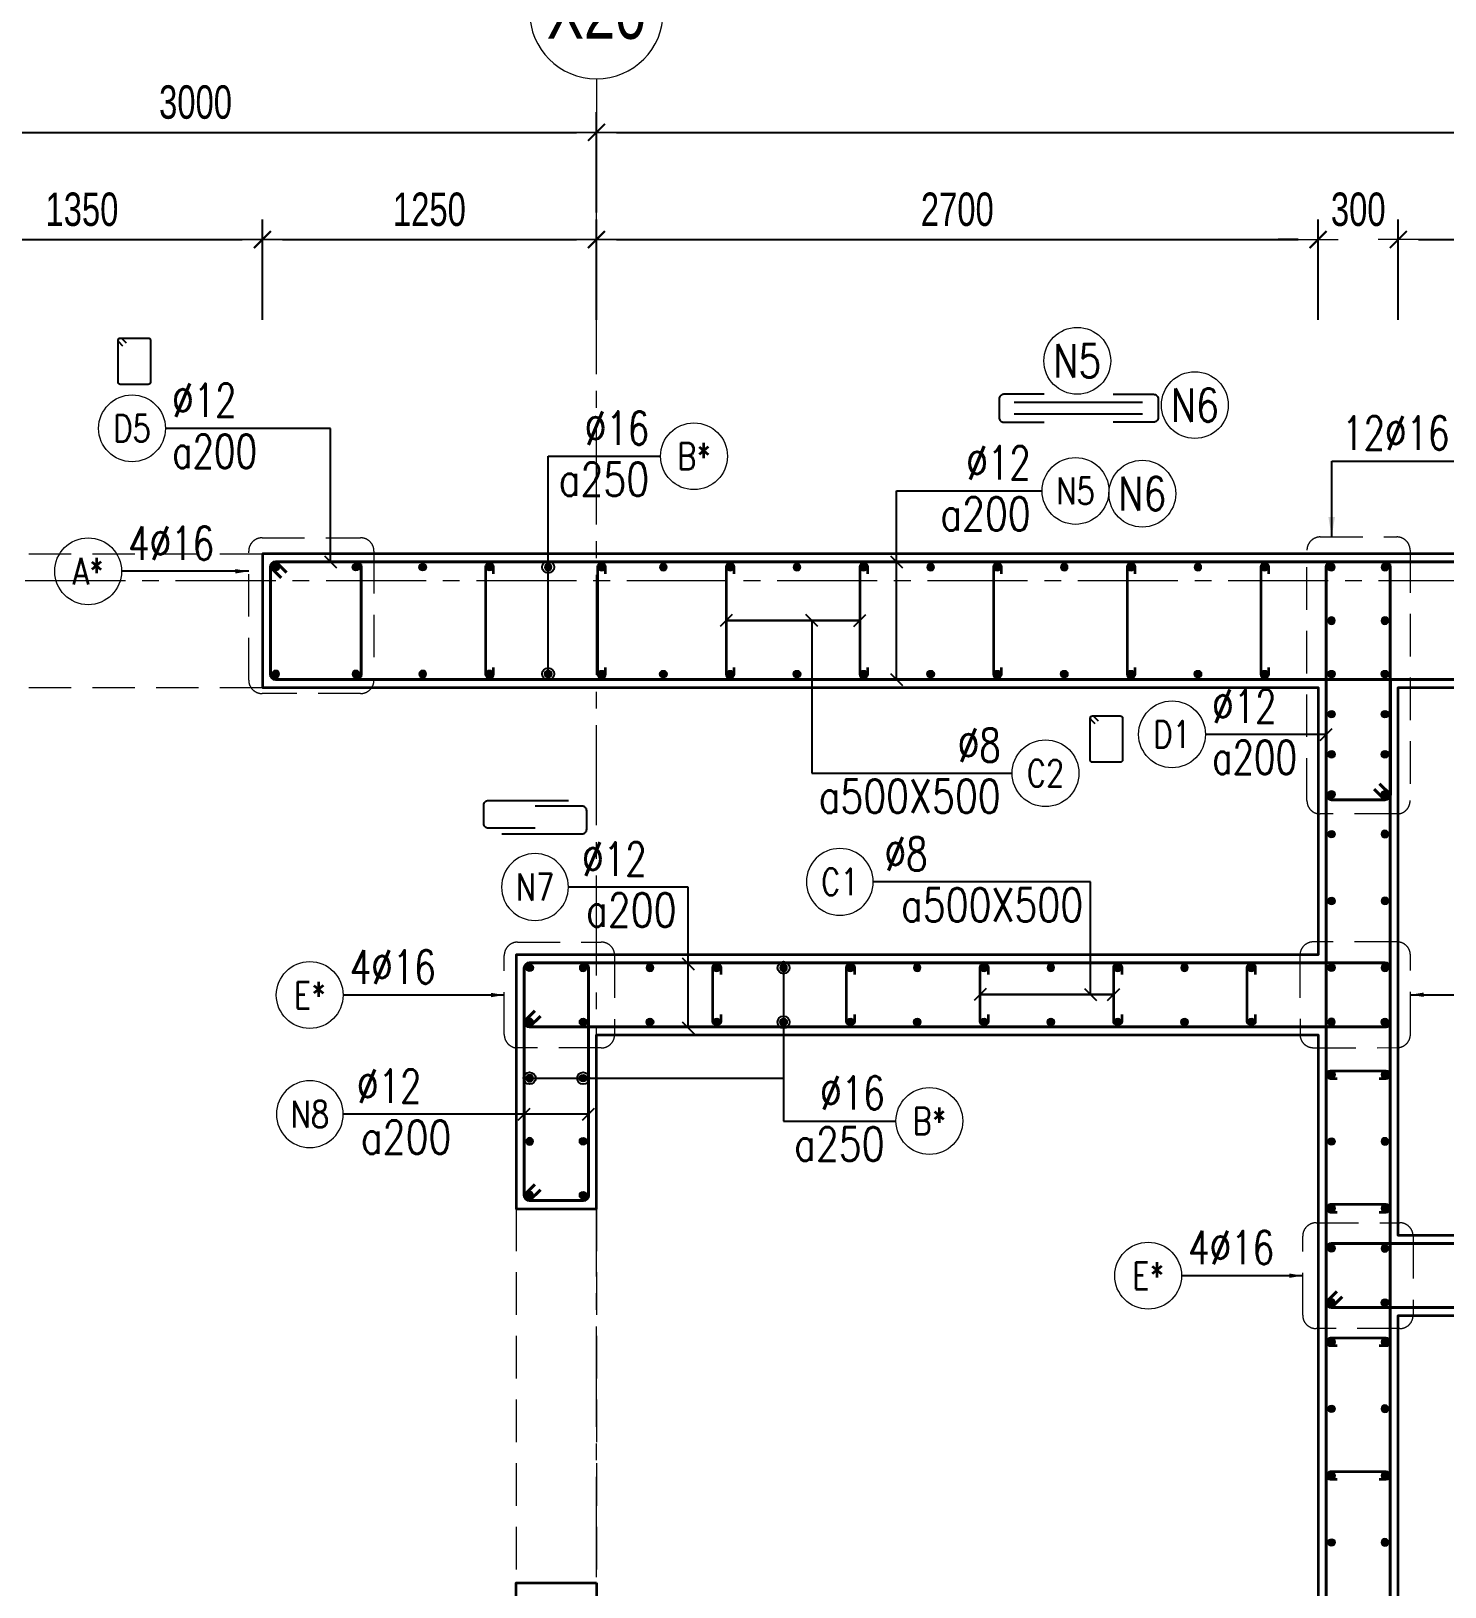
# Model space of a CAD drawing. Header units: millimetres. Extents: x 931337 to 1117500, y 19732 to 157199.
# Drawn here: x 948843 to 954132, y 132078 to 137898 of the extents above; entities that cross this region are included whole.
import ezdxf
from ezdxf.enums import TextEntityAlignment as Align

# ---------------------------------------------------------------- set-up
doc = ezdxf.new("R2010")
doc.units = ezdxf.units.MM
doc.header["$MEASUREMENT"] = 0
for name, pattern in [('HIDDEN', [9.525, 6.35, -3.175]), ('HIDDEN2', [4.7625, 3.175, -1.5875]), ('HT_Dim Grid$0$CENTER2', [1.125, 0.75, -0.125, 0.125, -0.125]), ('HT_Grid$0$CENTER2', [1.125, 0.75, -0.125, 0.125, -0.125])]:
    doc.linetypes.add(name, pattern=pattern)
doc.layers.get('0').update_dxf_attribs({"lineweight": 20})
doc.layers.get('Defpoints').update_dxf_attribs({"color": 151, "lineweight": 9})
for name, color, linetype in [('Hidden', 9, 'HIDDEN'), ('Leader', 6, 'Continuous'), ('Ligature', 1, 'Continuous')]:
    doc.layers.add(name, color=color, linetype=linetype)
for name, color, linetype, lineweight in [('HT_Dim Grid$0$NDC_S_AXIS', 5, 'HT_Dim Grid$0$CENTER2', 13), ('HT_Dim Grid$0$NDC_S_SYMBOL', 1, 'Continuous', 15), ('HT_Dim Grid$0$NDC_S_TEXT SYMBOL', 7, 'Continuous', 20), ('HT_Grid$0$NDC_S_AXIS', 5, 'HT_Grid$0$CENTER2', 13), ('KC-LEADER', 153, 'Continuous', 18), ('KC-THEP', 6, 'Continuous', 40), ('NDC_S_BEAM', 3, 'HIDDEN2', 20), ('NDC_S_DIM', 1, 'Continuous', 15), ('NDC_S_HIDDEN', 8, 'HIDDEN2', 13), ('NDC_S_LEADER', 1, 'Continuous', 15), ('NDC_S_REBAR', 4, 'Continuous', 35), ('NDC_S_STIRRUP', 4, 'Continuous', 40), ('NDC_S_VN TEXT', 7, 'Continuous', 20), ('NDC_S_WALL', 6, 'Continuous', 35)]:
    doc.layers.add(name, color=color, linetype=linetype, lineweight=lineweight)
doc.styles.add('HT_Dim Grid$0$NDC_ANNO', font='', dxfattribs={"width": 0.8})
doc.styles.add('NDC_ARIAL', font='arial.ttf', dxfattribs={"width": 0.85})
doc.styles.add('NDC_DIM', font='', dxfattribs={"width": 0.75})
doc.styles.add('NDC_EN TXT', font='romans.shx', dxfattribs={"width": 0.8})
doc.styles.get('HT_Dim Grid$0$NDC_ANNO').set_extended_font_data('Dotum')
doc.styles.get('NDC_DIM').set_extended_font_data('Dotum')
doc.dimstyles.new('NDC_1-50', dxfattribs={"dimscale": 50, "dimtxt": 2.5, "dimasz": 1, "dimexe": 1.5, "dimexo": 0, "dimgap": 0.8, "dimtad": 1, "dimdec": 0, "dimdsep": 46, "dimtxsty": 'NDC_ARIAL', "dimblk": 'DIMMARK', "dimcen": 49999.938995, "dimdle": 1.5, "dimclrd": 1, "dimclre": 1, "dimclrt": 3, "dimadec": 0, "dimazin": 0, "dimtfac": 1, "dimtdec": 0, "dimtix": 1, "dimtmove": 2, "dimatfit": 3, "dimfxl": 1, "dimarcsym": 0})
doc.dimstyles.new('NDC_dim_30', dxfattribs={"dimscale": 30, "dimtxt": 2.5, "dimasz": 1.5, "dimexe": 1.5, "dimexo": 2.5, "dimgap": 1, "dimtad": 1, "dimdec": 0, "dimzin": 0, "dimdsep": 46, "dimtxsty": 'NDC_DIM', "dimblk": 'DIMMARK', "dimcen": 0.09, "dimdle": 1.2, "dimclrd": 1, "dimclre": 1, "dimclrt": 3, "dimadec": 0, "dimazin": 0, "dimtfac": 1, "dimtdec": 0, "dimtix": 1, "dimtofl": 0, "dimtmove": 0, "dimatfit": 3, "dimfxl": 6, "dimfxlon": 1, "dimtolj": 1, "dimtzin": 0, "dimarcsym": 0})
doc.dimstyles.new('NDC_dim_50', dxfattribs={"dimscale": 50, "dimtxt": 2.5, "dimasz": 1.5, "dimexe": 1.5, "dimexo": 2.5, "dimgap": 1, "dimtad": 1, "dimdec": 0, "dimzin": 0, "dimdsep": 46, "dimtxsty": 'NDC_DIM', "dimblk": 'DIMMARK', "dimcen": 0.09, "dimdle": 1.2, "dimclrd": 1, "dimclre": 1, "dimclrt": 3, "dimadec": 0, "dimazin": 0, "dimtfac": 1, "dimtdec": 0, "dimtix": 1, "dimtofl": 0, "dimtmove": 0, "dimatfit": 3, "dimfxl": 6, "dimfxlon": 1, "dimtolj": 1, "dimtzin": 0, "dimarcsym": 0})

# ---------------------------------------------------------------- blocks, each defined once
blk = doc.blocks.new('THEP')
at = {"layer": 'KC-LEADER', "color": 6}
blk.add_circle((0, 0), 14, dxfattribs=at)
at = {"layer": 'KC-THEP'}
for p, q in [((-14, 0), (14, 0)), ((9.9, 9.9), (-9.9, -9.9)), ((-9.9, 9.9), (9.9, -9.9)), ((0, 14), (0, -14))]:
    blk.add_line(p, q, dxfattribs=at)
blk = doc.blocks.new('DIMMARK')
at = {"layer": 'NDC_S_DIM', "color": 1}
blk.add_line((-1.5, 0), (1, 0), dxfattribs=at)
at = {"layer": 'NDC_S_DIM', "color": 2, "const_width": 0.1}
blk.add_lwpolyline([(-0.424, -0.424), (0.424, 0.424)], dxfattribs=at)
blk = doc.blocks.new('*U11')
blk.add_circle((-2.5, 0), 2.5)
at = {"layer": 'NDC_S_VN TEXT', "color": 3, "style": 'NDC_EN TXT', "width": 0.75}
for tag, p in [('DK1', (0.5, 0.85)), ('KC1', (0.5, -2.97))]:
    blk.add_attdef(tag, p, '', height=2.5, dxfattribs=at)
at = {"layer": 'NDC_S_VN TEXT', "color": 7, "style": 'NDC_EN TXT', "width": 0.8}
blk.add_attdef('SH2', text='', height=2, dxfattribs=at).set_placement((-2.5, 0), align=Align.MIDDLE)
blk = doc.blocks.new('*U13')
blk.add_circle((-2.5, 0), 2.5)
at = {"layer": 'NDC_S_VN TEXT', "color": 3, "style": 'NDC_EN TXT', "width": 0.75}
blk.add_attdef('DK1', (0.5, 0.85), '', height=2.5, dxfattribs=at)
at = {"layer": 'NDC_S_VN TEXT', "color": 7, "style": 'NDC_EN TXT', "width": 0.8}
blk.add_attdef('SH2', text='', height=2, dxfattribs=at).set_placement((-2.5, 0), align=Align.MIDDLE)
blk = doc.blocks.new('*U10')
blk.add_circle((2.5, 0), 2.5)
at = {"layer": 'NDC_S_VN TEXT', "color": 3, "style": 'NDC_EN TXT'}
for tag, width, p in [('DK2', 0.75, (-0.85, 0.85)), ('KC2', 0.8, (-0.85, -2.97))]:
    blk.add_attdef(tag, text='', height=2.5, dxfattribs=dict(at, width=width)).set_placement(p, align=Align.RIGHT)
at = {"layer": 'NDC_S_VN TEXT', "color": 7, "style": 'NDC_EN TXT', "width": 0.8}
blk.add_attdef('SH3', text='', height=2, dxfattribs=at).set_placement((2.5, 0), align=Align.MIDDLE)
blk = doc.blocks.new('A$C7BC65A55')
at = {"layer": 'Ligature'}
for p, q in [((-15.2, 372, 0), (-15.2, 38.5, 0)), ((15.2, 372, 0), (15.2, 38.5, 0))]:
    blk.add_line(p, q, dxfattribs=at)
for points in [[(-36.2, 296.5), (-36.2, 400.9, -0.414214), (-24, 413.1), (24, 413.1, -0.414214), (36.2, 400.9), (36.2, 296.5)], [(-36.2, 116.5), (-36.2, 12.2, 0.414214), (-24, 0), (24, 0, 0.414214), (36.2, 12.2), (36.2, 116.5)]]:
    blk.add_lwpolyline(points, format="xyb", dxfattribs=at)
blk = doc.blocks.new('*U9')
blk.add_circle((2.5, 0), 2.5)
at = {"layer": 'NDC_S_VN TEXT', "color": 3, "style": 'NDC_EN TXT', "width": 0.75}
blk.add_attdef('DK2', text='', height=2.5, dxfattribs=at).set_placement((-0.85, 0.85), align=Align.RIGHT)
at = {"layer": 'NDC_S_VN TEXT', "color": 7, "style": 'NDC_EN TXT', "width": 0.8}
blk.add_attdef('SH3', text='', height=2, dxfattribs=at).set_placement((2.5, 0), align=Align.MIDDLE)
blk = doc.blocks.new('A$C72321851')
at = {"layer": 'Ligature'}
for points in [[(-60.9, -129.3), (-60.9, 170.9, -0.414214), (-43.3, 188.5), (25.8, 188.5, -0.414214), (43.4, 170.9), (43.4, -4.3)], [(-39.7, -4.3), (-39.7, -179.5, 0.414214), (-22.1, -197.1), (47, -197.1, 0.414214), (64.6, -179.5), (64.6, 120.7)]]:
    blk.add_lwpolyline(points, format="xyb", dxfattribs=at)
blk = doc.blocks.new('*D956')
at = {"layer": 'Defpoints', "color": 0, "ltscale": 200, "transparency": 16777216}
for p in [(949708.3, 137118.3), (948358.3, 135942.6), (949708.3, 135942.6)]:
    blk.add_point(p, dxfattribs=at)
at = {"layer": 'NDC_S_DIM', "color": 1, "lineweight": -2, "ltscale": 200, "transparency": 16777216}
for p, q in [((948358.3, 136818.3), (948358.3, 137193.3)), ((949708.3, 136818.3), (949708.3, 137193.3)), ((948433.3, 137118.3), (949633.3, 137118.3))]:
    blk.add_line(p, q, dxfattribs=at)
at = {"layer": 'NDC_S_DIM', "color": 1, "lineweight": -2, "ltscale": 200, "transparency": 16777216, "xscale": 75, "yscale": 75, "zscale": 75, "rotation": 180}
blk.add_blockref('DIMMARK', (948358.3, 137118.3), dxfattribs=at)
at = {"layer": 'NDC_S_DIM', "color": 1, "lineweight": -2, "ltscale": 200, "transparency": 16777216, "xscale": 75, "yscale": 75, "zscale": 75}
blk.add_blockref('DIMMARK', (949708.3, 137118.3), dxfattribs=at)
at = {"layer": 'NDC_S_DIM', "color": 3, "ltscale": 200, "transparency": 16777216, "insert": (949033.3, 137230.9), "char_height": 125, "attachment_point": 5, "style": 'NDC_DIM'}
blk.add_mtext('\\A1;1350', dxfattribs=at)
blk = doc.blocks.new('*D966')
at = {"layer": 'Defpoints', "color": 0, "ltscale": 200, "transparency": 16777216}
for p in [(953958.3, 137118.3), (953658.3, 135442.6), (953958.3, 135442.6)]:
    blk.add_point(p, dxfattribs=at)
at = {"layer": 'NDC_S_DIM', "color": 1, "lineweight": -2, "ltscale": 200, "transparency": 16777216}
for p, q in [((953658.3, 136818.3), (953658.3, 137193.3)), ((953958.3, 136818.3), (953958.3, 137193.3)), ((953583.3, 137118.3), (953508.3, 137118.3)), ((954033.3, 137118.3), (954108.3, 137118.3))]:
    blk.add_line(p, q, dxfattribs=at)
at = {"layer": 'NDC_S_DIM', "color": 1, "lineweight": -2, "ltscale": 200, "transparency": 16777216, "xscale": 75, "yscale": 75, "zscale": 75}
blk.add_blockref('DIMMARK', (953658.3, 137118.3), dxfattribs=at)
at = {"layer": 'NDC_S_DIM', "color": 1, "lineweight": -2, "ltscale": 200, "transparency": 16777216, "xscale": 75, "yscale": 75, "zscale": 75, "rotation": 180}
blk.add_blockref('DIMMARK', (953958.3, 137118.3), dxfattribs=at)
at = {"layer": 'NDC_S_DIM', "color": 3, "ltscale": 200, "transparency": 16777216, "insert": (953808.3, 137230.9), "char_height": 125, "attachment_point": 5, "style": 'NDC_DIM'}
blk.add_mtext('\\A1;300', dxfattribs=at)
blk = doc.blocks.new('*D967')
at = {"layer": 'Defpoints', "color": 0, "ltscale": 200, "transparency": 16777216}
for p in [(954758.3, 137118.3), (954758.3, 135692.6), (953958.3, 135442.6)]:
    blk.add_point(p, dxfattribs=at)
at = {"layer": 'NDC_S_DIM', "color": 1, "lineweight": -2, "ltscale": 200, "transparency": 16777216}
for p, q in [((953958.3, 136818.3), (953958.3, 137193.3)), ((954758.3, 136818.3), (954758.3, 137193.3)), ((954033.3, 137118.3), (954683.3, 137118.3))]:
    blk.add_line(p, q, dxfattribs=at)
at = {"layer": 'NDC_S_DIM', "color": 1, "lineweight": -2, "ltscale": 200, "transparency": 16777216, "xscale": 75, "yscale": 75, "zscale": 75, "rotation": 180}
blk.add_blockref('DIMMARK', (953958.3, 137118.3), dxfattribs=at)
at = {"layer": 'NDC_S_DIM', "color": 1, "lineweight": -2, "ltscale": 200, "transparency": 16777216, "xscale": 75, "yscale": 75, "zscale": 75}
blk.add_blockref('DIMMARK', (954758.3, 137118.3), dxfattribs=at)
at = {"layer": 'NDC_S_DIM', "color": 3, "ltscale": 200, "transparency": 16777216, "insert": (954358.3, 137230.9), "char_height": 125, "attachment_point": 5, "style": 'NDC_DIM'}
blk.add_mtext('\\A1;800', dxfattribs=at)
blk = doc.blocks.new('*D957')
at = {"layer": 'Defpoints', "color": 0, "ltscale": 200, "transparency": 16777216}
for p in [(950958.3, 137519.5), (947958.3, 136818.3), (950958.3, 136818.3)]:
    blk.add_point(p, dxfattribs=at)
at = {"layer": 'NDC_S_DIM', "color": 1, "lineweight": -2, "ltscale": 200, "transparency": 16777216}
for p, q in [((947958.3, 137219.5), (947958.3, 137594.5)), ((950958.3, 137219.5), (950958.3, 137594.5)), ((948033.3, 137519.5), (950883.3, 137519.5))]:
    blk.add_line(p, q, dxfattribs=at)
at = {"layer": 'NDC_S_DIM', "color": 1, "lineweight": -2, "ltscale": 200, "transparency": 16777216, "xscale": 75, "yscale": 75, "zscale": 75, "rotation": 180}
blk.add_blockref('DIMMARK', (947958.3, 137519.5), dxfattribs=at)
at = {"layer": 'NDC_S_DIM', "color": 1, "lineweight": -2, "ltscale": 200, "transparency": 16777216, "xscale": 75, "yscale": 75, "zscale": 75}
blk.add_blockref('DIMMARK', (950958.3, 137519.5), dxfattribs=at)
at = {"layer": 'NDC_S_DIM', "color": 3, "ltscale": 200, "transparency": 16777216, "insert": (949458.3, 137632), "char_height": 125, "attachment_point": 5, "style": 'NDC_DIM'}
blk.add_mtext('\\A1;3000', dxfattribs=at)
blk = doc.blocks.new('*D959')
at = {"layer": 'Defpoints', "color": 0, "ltscale": 200, "transparency": 16777216}
for p in [(946396.5, 135442.6), (948358.3, 135442.6), (949266, 127242.6)]:
    blk.add_point(p, dxfattribs=at)
at = {"layer": 'NDC_S_DIM', "color": 1, "lineweight": -2, "ltscale": 200, "transparency": 16777216}
for p, q in [((946696.5, 135442.6), (946321.5, 135442.6)), ((946396.5, 127317.6), (946396.5, 135367.6)), ((946696.5, 127242.6), (946321.5, 127242.6))]:
    blk.add_line(p, q, dxfattribs=at)
at = {"layer": 'NDC_S_DIM', "color": 1, "lineweight": -2, "ltscale": 200, "transparency": 16777216, "xscale": 75, "yscale": 75, "zscale": 75}
for p, rotation in [((946396.5, 135442.6), 90), ((946396.5, 127242.6), 270)]:
    blk.add_blockref('DIMMARK', p, dxfattribs=dict(at, rotation=rotation))
at = {"layer": 'NDC_S_DIM', "color": 3, "ltscale": 200, "transparency": 16777216, "insert": (946283.9, 131342.6), "char_height": 125, "attachment_point": 5, "rotation": 90, "style": 'NDC_DIM'}
blk.add_mtext('\\A1;8200', dxfattribs=at)
blk = doc.blocks.new('*U92')
at = {"layer": 'HT_Dim Grid$0$NDC_S_SYMBOL'}
blk.add_line((0, 5), (0, 9), dxfattribs=at)
blk.add_circle((0, 0), 5, dxfattribs=at)
at = {"layer": 'HT_Dim Grid$0$NDC_S_TEXT SYMBOL', "color": 7, "style": 'HT_Dim Grid$0$NDC_ANNO', "width": 0.8}
blk.add_attdef('GRID', text='', height=4, dxfattribs=at).set_placement((0, 0), align=Align.MIDDLE)
blk = doc.blocks.new('*D943')
at = {"layer": 'Defpoints', "color": 0, "ltscale": 200, "transparency": 16777216}
for p in [(950958.3, 137118.3), (950958.3, 136545.1), (949708.3, 135942.6)]:
    blk.add_point(p, dxfattribs=at)
at = {"layer": 'NDC_S_DIM', "color": 1, "lineweight": -2, "ltscale": 200, "transparency": 16777216}
for p, q in [((949708.3, 136818.3), (949708.3, 137193.3)), ((950958.3, 136818.3), (950958.3, 137193.3)), ((949783.3, 137118.3), (950883.3, 137118.3))]:
    blk.add_line(p, q, dxfattribs=at)
at = {"layer": 'NDC_S_DIM', "color": 1, "lineweight": -2, "ltscale": 200, "transparency": 16777216, "xscale": 75, "yscale": 75, "zscale": 75, "rotation": 180}
blk.add_blockref('DIMMARK', (949708.3, 137118.3), dxfattribs=at)
at = {"layer": 'NDC_S_DIM', "color": 1, "lineweight": -2, "ltscale": 200, "transparency": 16777216, "xscale": 75, "yscale": 75, "zscale": 75}
blk.add_blockref('DIMMARK', (950958.3, 137118.3), dxfattribs=at)
at = {"layer": 'NDC_S_DIM', "color": 3, "ltscale": 200, "transparency": 16777216, "insert": (950333.3, 137230.9), "char_height": 125, "attachment_point": 5, "style": 'NDC_DIM'}
blk.add_mtext('\\A1;1250', dxfattribs=at)
blk = doc.blocks.new('*D944')
at = {"layer": 'Defpoints', "color": 0, "ltscale": 200, "transparency": 16777216}
for p in [(953658.3, 137118.3), (953658.3, 136818.3), (950958.3, 136545.1)]:
    blk.add_point(p, dxfattribs=at)
at = {"layer": 'NDC_S_DIM', "color": 1, "lineweight": -2, "ltscale": 200, "transparency": 16777216}
for p, q in [((950958.3, 136818.3), (950958.3, 137193.3)), ((953658.3, 136943.3), (953658.3, 137193.3)), ((951033.3, 137118.3), (953583.3, 137118.3))]:
    blk.add_line(p, q, dxfattribs=at)
at = {"layer": 'NDC_S_DIM', "color": 1, "lineweight": -2, "ltscale": 200, "transparency": 16777216, "xscale": 75, "yscale": 75, "zscale": 75, "rotation": 180}
blk.add_blockref('DIMMARK', (950958.3, 137118.3), dxfattribs=at)
at = {"layer": 'NDC_S_DIM', "color": 1, "lineweight": -2, "ltscale": 200, "transparency": 16777216, "xscale": 75, "yscale": 75, "zscale": 75}
blk.add_blockref('DIMMARK', (953658.3, 137118.3), dxfattribs=at)
at = {"layer": 'NDC_S_DIM', "color": 3, "ltscale": 200, "transparency": 16777216, "insert": (952308.3, 137230.9), "char_height": 125, "attachment_point": 5, "style": 'NDC_DIM'}
blk.add_mtext('\\A1;2700', dxfattribs=at)
blk = doc.blocks.new('*D945')
at = {"layer": 'Defpoints', "color": 0, "ltscale": 200, "transparency": 16777216}
for p in [(959758.3, 137519.5), (950958.3, 136818.3), (959758.3, 135942.6)]:
    blk.add_point(p, dxfattribs=at)
at = {"layer": 'NDC_S_DIM', "color": 1, "lineweight": -2, "ltscale": 200, "transparency": 16777216}
for p, q in [((950958.3, 137219.5), (950958.3, 137594.5)), ((959758.3, 137219.5), (959758.3, 137594.5)), ((951033.3, 137519.5), (959683.3, 137519.5))]:
    blk.add_line(p, q, dxfattribs=at)
at = {"layer": 'NDC_S_DIM', "color": 1, "lineweight": -2, "ltscale": 200, "transparency": 16777216, "xscale": 75, "yscale": 75, "zscale": 75, "rotation": 180}
blk.add_blockref('DIMMARK', (950958.3, 137519.5), dxfattribs=at)
at = {"layer": 'NDC_S_DIM', "color": 1, "lineweight": -2, "ltscale": 200, "transparency": 16777216, "xscale": 75, "yscale": 75, "zscale": 75}
blk.add_blockref('DIMMARK', (959758.3, 137519.5), dxfattribs=at)
at = {"layer": 'NDC_S_DIM', "color": 3, "ltscale": 200, "transparency": 16777216, "insert": (955358.3, 137632), "char_height": 125, "attachment_point": 5, "style": 'NDC_DIM'}
blk.add_mtext('\\A1;8800', dxfattribs=at)

msp = doc.modelspace()

# ---------------------------------------------------------------- linework, layer by layer
for centre in [(952757.092, 136664.82), (953197.193, 136499.063), (953000.363, 136167.549)]:
    msp.add_circle(centre, 125)
at = {"layer": 'HT_Grid$0$NDC_S_AXIS', "ltscale": 500}
for p, q in [((950958.305, 125364.374), (950958.305, 137519.454)), ((946008.93, 135842.61), (961302.305, 135842.61))]:
    msp.add_line(p, q, dxfattribs=at)
at = {"layer": 'Ligature'}
for points in [[(949186.674, 136720.079), (949170.708, 136736.045, -0.66817864), (949176.482, 136749.983), (949281.111, 136749.983, -0.41421356), (949289.275, 136741.818), (949289.275, 136584.711, -0.41421356), (949281.11, 136576.546), (949176.482, 136576.546, -0.41421356), (949168.317, 136584.711), (949168.317, 136741.818, -0.66817864), (949182.255, 136747.592), (949198.221, 136731.626)], [(952823.792, 135306.17), (952807.826, 135322.136, -0.66817864), (952813.599, 135336.074), (952918.228, 135336.074, -0.41421356), (952926.393, 135327.909), (952926.393, 135170.802, -0.41421356), (952918.228, 135162.637), (952813.599, 135162.637, -0.41421356), (952805.434, 135170.802), (952805.435, 135327.909, -0.66817864), (952819.373, 135333.683), (952835.339, 135317.717)]]:
    msp.add_lwpolyline(points, format="xyb", dxfattribs=at)
at = {"layer": 'NDC_S_BEAM', "ltscale": 50}
for p, q in [((948358.305, 135942.61), (949708.305, 135942.61)), ((948358.305, 135442.61), (949708.305, 135442.61)), ((950658.305, 133492.61), (950658.305, 132092.61)), ((950958.305, 133492.61), (950958.305, 132092.61))]:
    msp.add_line(p, q, dxfattribs=at)
at = {"layer": 'NDC_S_HIDDEN', "ltscale": 50}
for points in [[(949707.285, 136002.519), (950075.804, 136002.519, -0.41421356), (950125.804, 135952.519), (950125.804, 135469.786, -0.41421356), (950075.804, 135419.786), (949707.285, 135419.786, -0.41421356), (949657.285, 135469.786), (949657.285, 135952.519, -0.41421356)], [(953666.42, 136005.697), (953952.49, 136005.697, -0.41421356), (954002.49, 135955.697), (954002.49, 135019.221, -0.41421356), (953952.49, 134969.221), (953666.42, 134969.221, -0.41421356), (953616.42, 135019.221), (953616.42, 135955.697, -0.41421356)], [(950663.322, 134489.832), (950976.368, 134489.832, -0.41421356), (951026.368, 134439.832), (951026.368, 134143.948, -0.41421356), (950976.368, 134093.948), (950663.322, 134093.948, -0.41421356), (950613.322, 134143.948), (950613.322, 134439.832, -0.41421356)], [(953953.25, 134490.902), (953640.205, 134490.653, 0.41421356), (953590.245, 134440.613), (953590.48, 134144.729, 0.41421356), (953640.52, 134094.768), (953953.565, 134095.017, 0.41421356), (954003.525, 134145.057), (954003.29, 134440.942, 0.41421356)], [(953650.605, 133439.832), (953963.65, 133439.832, -0.41421356), (954013.65, 133389.832), (954013.65, 133093.948, -0.41421356), (953963.65, 133043.948), (953650.605, 133043.948, -0.41421356), (953600.605, 133093.948), (953600.605, 133389.832, -0.41421356)]]:
    msp.add_lwpolyline(points, format="xyb", close=True, dxfattribs=at)
at = {"layer": 'NDC_S_REBAR'}
for points in [[(950573.305, 135867.61), (950573.305, 135892.61, 1), (950543.305, 135892.61), (950543.305, 135492.61, 1), (950573.305, 135492.61), (950573.305, 135517.61)], [(950992.541, 135867.61), (950992.541, 135892.61, 1), (950962.541, 135892.61), (950962.541, 135492.61, 1), (950992.541, 135492.61), (950992.541, 135517.61)], [(951473.416, 135867.61), (951473.416, 135892.61, 1), (951443.416, 135892.61), (951443.416, 135492.61, 1), (951473.416, 135492.61), (951473.416, 135517.61)], [(951973.416, 135867.61), (951973.416, 135892.61, 1), (951943.416, 135892.61), (951943.416, 135492.61, 1), (951973.416, 135492.61), (951973.416, 135517.61)], [(952473.416, 135867.61), (952473.416, 135892.61, 1), (952443.416, 135892.61), (952443.416, 135492.61, 1), (952473.416, 135492.61), (952473.416, 135517.61)], [(952973.416, 135867.61), (952973.416, 135892.61, 1), (952943.416, 135892.61), (952943.416, 135492.61, 1), (952973.416, 135492.61), (952973.416, 135517.61)], [(953473.416, 135867.61), (953473.416, 135892.61, 1), (953443.416, 135892.61), (953443.416, 135492.61, 1), (953473.416, 135492.61), (953473.416, 135517.61)], [(951423.305, 134219.156), (951423.305, 134194.156, -1), (951393.305, 134194.156), (951393.305, 134394.156, -1), (951423.305, 134394.156), (951423.305, 134369.156)], [(951923.305, 134219.156), (951923.305, 134194.156, -1), (951893.305, 134194.156), (951893.305, 134394.156, -1), (951923.305, 134394.156), (951923.305, 134369.156)], [(952423.305, 134219.156), (952423.305, 134194.156, -1), (952393.305, 134194.156), (952393.305, 134394.156, -1), (952423.305, 134394.156), (952423.305, 134369.156)], [(952923.305, 134219.156), (952923.305, 134194.156, -1), (952893.305, 134194.156), (952893.305, 134394.156, -1), (952923.305, 134394.156), (952923.305, 134369.156)], [(953423.305, 134219.156), (953423.305, 134194.156, -1), (953393.305, 134194.156), (953393.305, 134394.156, -1), (953423.305, 134394.156), (953423.305, 134369.156)], [(953729.843, 133978.856), (953704.843, 133978.856, -1), (953704.843, 134008.856), (953911.867, 134008.856, -1), (953911.867, 133978.856), (953886.867, 133978.856)], [(953729.871, 133478.856), (953704.871, 133478.856, -1), (953704.871, 133508.856), (953911.895, 133508.856, -1), (953911.895, 133478.856), (953886.895, 133478.856)], [(953729.871, 132978.856), (953704.871, 132978.856, -1), (953704.871, 133008.856), (953911.895, 133008.856, -1), (953911.895, 132978.856), (953886.895, 132978.856)], [(953729.871, 132478.856), (953704.871, 132478.856, -1), (953704.871, 132508.856), (953911.895, 132508.856, -1), (953911.895, 132478.856), (953886.895, 132478.856)]]:
    msp.add_lwpolyline(points, format="xyb", dxfattribs=at)
at = {"layer": 'NDC_S_STIRRUP'}
for points in [[(949798.305, 135872.61), (949758.305, 135912.61, 0.41421356), (949738.305, 135892.61), (949738.305, 135492.61, 0.41421356), (949758.305, 135472.61), (954708.305, 135472.61, 0.41421356), (954728.305, 135492.61), (954728.305, 135892.61, 0.41421356), (954708.305, 135912.61), (949758.305, 135912.61, 0.41421356), (949738.305, 135892.61), (949778.305, 135852.61)], [(949798.305, 135872.61), (949758.305, 135912.61, 0.41421356), (949738.305, 135892.61), (949738.305, 135492.61, 0.41421356), (949758.305, 135472.61), (950058.305, 135472.61, 0.41421356), (950078.305, 135492.61), (950078.305, 135892.61, 0.41421356), (950058.305, 135912.61), (949758.305, 135912.61, 0.41421356), (949738.305, 135892.61), (949778.305, 135852.61)], [(953888.305, 126832.61), (953928.305, 126792.61, -0.41421356), (953908.305, 126772.61), (953708.305, 126772.61, -0.41421356), (953688.305, 126792.61), (953688.305, 135892.61, -0.41421356), (953708.305, 135912.61), (953908.305, 135912.61, -0.41421356), (953928.305, 135892.61), (953928.305, 126792.61, -0.41421356), (953908.305, 126772.61), (953868.305, 126812.61)], [(953888.416, 135082.61), (953928.416, 135042.61, -0.41421356), (953908.416, 135022.61), (953708.416, 135022.61, -0.41421356), (953688.416, 135042.61), (953688.305, 135892.61, -0.41421356), (953708.305, 135912.61), (953908.305, 135912.61, -0.41421356), (953928.305, 135892.61), (953928.416, 135042.61, -0.41421356), (953908.416, 135022.61), (953868.416, 135062.61)], [(950748.305, 134212.61), (950708.305, 134172.61, -0.41421356), (950688.305, 134192.61), (950688.305, 134392.61, -0.41421356), (950708.305, 134412.61), (953908.305, 134412.61, -0.41421356), (953928.305, 134392.61), (953928.305, 134192.61, -0.41435759), (953908.305, 134172.61), (950708.305, 134172.61, -0.41421356), (950688.305, 134192.61), (950728.305, 134232.61)], [(950728.305, 133582.61), (950688.305, 133542.61, 0.41421356), (950708.305, 133522.61), (950908.305, 133522.61, 0.41421356), (950928.305, 133542.61), (950928.305, 134392.61, 0.41421356), (950908.305, 134412.61), (950708.305, 134412.61, 0.41421356), (950688.305, 134392.61), (950688.305, 133542.61, 0.41421356), (950708.305, 133522.61), (950748.305, 133562.61)], [(953748.305, 133162.61), (953708.305, 133122.61, -0.41421356), (953688.305, 133142.61), (953688.305, 133342.61, -0.41421356), (953708.305, 133362.61), (957008.305, 133362.61, -0.41421356), (957028.305, 133342.61), (957028.305, 133142.61, -0.41435759), (957008.305, 133122.61), (953708.305, 133122.61, -0.41421356), (953688.305, 133142.61), (953728.305, 133182.61)]]:
    msp.add_lwpolyline(points, format="xyb", dxfattribs=at)
at = {"layer": 'NDC_S_WALL'}
for points in [[(954758.305, 135942.61), (949708.305, 135942.61), (949708.305, 135442.61), (953658.305, 135442.61), (953658.305, 134442.61), (950658.305, 134442.61), (950658.305, 133492.61), (950958.305, 133492.61), (950958.305, 134142.61), (953658.305, 134142.61), (953658.305, 128742.61)], [(956758.305, 133392.61), (953958.305, 133392.61), (953958.305, 135442.61), (954758.305, 135442.61)], [(957353.305, 127242.61), (953958.305, 127242.61), (953958.305, 133092.61), (956758.305, 133092.61), (956758.305, 128642.61), (957353.305, 128642.61), (957353.305, 127242.61)]]:
    msp.add_lwpolyline(points, dxfattribs=at)
msp.add_lwpolyline([(950958.305, 132092.61), (950958.305, 130792.61), (950658.305, 130792.61), (950658.305, 132092.61)], close=True, dxfattribs=at)

# ---------------------------------------------------------------- block references
at = {"layer": 'Hidden', "xscale": 1.44, "yscale": 1.44, "zscale": 1.44, "rotation": 270}
msp.add_blockref('A$C7BC65A55', (952464.981, 136487.295, 0.03), dxfattribs=at)
at = {"layer": 'HT_Dim Grid$0$NDC_S_AXIS'}
ref = msp.add_blockref('*U92', (950958.305, 137969.454), dxfattribs=dict(at, xscale=-50, yscale=50, zscale=50, rotation=180))
ref.add_attrib('GRID', 'X20', dxfattribs={"layer": 'HT_Dim Grid$0$NDC_S_TEXT SYMBOL', "color": 7, "height": 200, "style": 'HT_Dim Grid$0$NDC_ANNO', "width": 0.8}).set_placement((950958.305, 137969.454), align=Align.MIDDLE)
at = {"layer": 'KC-THEP'}
for p, rotation in [((949758.305, 135892.61), 9.668564436380946), ((950058.305, 135892.61), 9.668564436380946), ((950308.305, 135892.61), 9.668564436380946), ((950558.305, 135892.61), 9.668564436380946), ((953704.793, 135892.61), 189.6685644359343), ((953704.793, 135892.61), 189.6685644359343), ((950777.541, 135492.61), 189.6685644363809), ((950977.541, 135492.61), 189.6685644363809), ((951208.416, 135492.61), 189.6685644363809), ((951458.416, 135492.61), 189.6685644363809), ((951708.416, 135492.61), 189.6685644363809), ((951958.416, 135492.61), 189.6685644363809), ((952208.416, 135492.61), 189.6685644363809), ((952458.416, 135492.61), 189.6685644363809), ((952708.416, 135492.61), 189.6685644363809), ((952958.416, 135492.61), 189.6685644363809), ((953208.416, 135492.61), 189.6685644363809), ((953458.416, 135492.61), 189.6685644363809), ((953708.305, 135492.61), 189.6685644359343), ((953708.305, 135492.61), 189.6685644359343), ((953708.416, 135492.61), 189.6685644363809), ((953908.305, 135492.61), 189.6685644359343), ((953908.305, 135492.61), 189.6685644359343), ((953708.305, 135342.61), 189.6685644359343), ((953908.305, 135342.61), 189.6685644359343), ((953708.305, 135192.61), 189.6685644359343), ((953908.305, 135192.61), 189.6685644359343), ((953708.305, 135042.61), 189.6685644359343), ((953908.305, 135042.61), 189.6685644359343), ((953708.334, 134893.856), 189.6685644363809), ((953708.334, 134643.856), 189.6685644363809), ((950708.334, 134393.856), 189.6685644363809), ((953708.334, 134393.856), 189.6685644363809), ((950908.305, 134191.063), 189.6685644363809), ((951158.305, 134191.063), 189.6685644363809), ((951408.305, 134191.063), 189.6685644363809), ((951658.305, 134191.063), 189.6685644363809), ((951908.305, 134191.063), 189.6685644363809), ((952158.305, 134191.063), 189.6685644363809), ((952408.305, 134191.063), 189.6685644363809), ((952658.305, 134191.063), 189.6685644363809), ((952908.305, 134191.063), 189.6685644363809), ((953158.305, 134191.063), 189.6685644363809), ((953408.305, 134191.063), 189.6685644363809), ((953908.305, 134191.063), 189.6685644363809), ((950908.305, 133980.946), 189.6685644363809), ((953708.334, 133993.856), 189.6685644363809), ((950908.305, 133744.656), 189.6685644363809), ((953708.334, 133743.856), 189.6685644363809), ((950908.277, 133542.91), 189.6685644363809), ((953708.334, 133493.856), 189.6685644363809), ((953708.334, 133343.856), 189.6685644363809), ((953908.305, 133141.063), 189.6685644363809), ((953708.334, 132993.856), 189.6685644363809), ((953708.334, 132743.856), 189.6685644363809), ((953708.334, 132493.856), 189.6685644363809), ((953708.334, 132243.856), 189.6685644363809)]:
    msp.add_blockref('THEP', p, dxfattribs=dict(at, rotation=rotation))
at = {"layer": 'KC-THEP', "xscale": -1}
for p, rotation in [((950777.541, 135892.61), 350.3314355636191), ((950977.541, 135892.61), 350.3314355636191), ((951208.416, 135892.61), 350.3314355636191), ((951458.416, 135892.61), 350.3314355636191), ((951708.416, 135892.61), 350.3314355636191), ((951958.416, 135892.61), 350.3314355636191), ((952208.416, 135892.61), 350.3314355636191), ((952458.416, 135892.61), 350.3314355636191), ((952708.416, 135892.61), 350.3314355636191), ((952958.416, 135892.61), 350.3314355636191), ((953208.416, 135892.61), 350.3314355636191), ((953458.416, 135892.61), 350.3314355636191), ((953708.416, 135892.61), 350.3314355636191), ((953908.305, 135892.61), 350.3314355631725), ((953908.305, 135892.61), 350.3314355631725), ((953708.305, 135692.61), 170.3314355631724), ((953708.305, 135692.61), 170.3314355631724), ((953908.305, 135692.61), 170.3314355631724), ((953908.305, 135692.61), 170.3314355631724), ((949758.305, 135492.61), 170.331435563619), ((950058.305, 135492.61), 170.331435563619), ((950308.305, 135492.61), 170.331435563619), ((950558.305, 135492.61), 170.331435563619), ((953908.305, 134894.156), 350.3314355636191), ((953908.305, 134644.156), 350.3314355636191), ((950908.305, 134394.156), 350.3314355636191), ((951158.305, 134394.156), 350.3314355636191), ((951408.305, 134394.156), 350.3314355636191), ((951658.305, 134394.156), 350.3314355636191), ((951908.305, 134394.156), 350.3314355636191), ((952158.305, 134394.156), 350.3314355636191), ((952408.305, 134394.156), 350.3314355636191), ((952658.305, 134394.156), 350.3314355636191), ((952908.305, 134394.156), 350.3314355636191), ((953158.305, 134394.156), 350.3314355636191), ((953408.305, 134394.156), 350.3314355636191), ((953908.305, 134394.156), 350.3314355636191), ((950708.334, 134190.763), 350.3314355636191), ((953708.334, 134190.763), 350.3314355636191), ((950708.334, 133980.645), 350.3314355636191), ((953908.305, 133994.156), 350.3314355636191), ((950708.334, 133744.355), 350.3314355636191), ((953908.305, 133744.156), 350.3314355636191), ((950708.305, 133542.61), 350.3314355636191), ((953908.305, 133494.156), 350.3314355636191), ((953908.305, 133344.156), 350.3314355636191), ((953708.334, 133140.763), 350.3314355636191), ((953908.305, 132994.156), 350.3314355636191), ((953908.305, 132744.156), 350.3314355636191), ((953908.305, 132494.156), 350.3314355636191), ((953908.305, 132244.156), 350.3314355636191)]:
    msp.add_blockref('THEP', p, dxfattribs=dict(at, rotation=rotation))
at = {"layer": 'Leader', "xscale": -1, "rotation": 270.0000000000001}
msp.add_blockref('A$C72321851', (950733.454, 134955.612), dxfattribs=at)
at = {"layer": 'NDC_S_VN TEXT', "xscale": 50, "yscale": 50, "zscale": 50}
for name, p, values in [('*U11', (949345.724, 136411.99), {'SH2': 'D5', 'DK1': '%%C12', 'KC1': 'a200'}), ('*U10', (951198.153, 136307.629), {'SH3': 'B*', 'DK2': '%%C16', 'KC2': 'a250'}), ('*U9', (954192.09, 136289.635), {'SH3': 'A*', 'DK2': '12%%C16'}), ('*U10', (952625.641, 136177.888), {'SH3': 'N5', 'DK2': '%%C12', 'KC2': 'a200'}), ('*U13', (949181.372, 135877.263), {'SH2': 'A*', 'DK1': '4%%C16'}), ('*U11', (953236.716, 135267.171), {'SH2': 'D1', 'DK1': '%%C12', 'KC1': 'a200'}), ('*U10', (952513.287, 135121.673), {'SH3': 'C2', 'DK2': '%%c8', 'KC2': 'a500X500'}), ('*U13', (950010.565, 134291.89), {'SH2': 'E*', 'DK1': '4%%C16'}), ('*U10', (952078.917, 133820.688), {'SH3': 'B*', 'DK2': '%%C16', 'KC2': 'a250'}), ('*U13', (953147.177, 133241.89), {'SH2': 'E*', 'DK1': '4%%C16'})]:
    msp.add_blockref(name, p, dxfattribs=at).add_auto_attribs(values)
at = {"layer": 'NDC_S_VN TEXT'}
ref = msp.add_blockref('*U10', (950853.465, 134696.02), dxfattribs=dict(at, xscale=-50, yscale=50, zscale=50))
ref.add_attrib('SH3', 'N7', dxfattribs={"color": 7, "height": 100, "style": 'NDC_EN TXT', "width": 0.8}).set_placement((950728.465, 134696.02), align=Align.MIDDLE)
ref.add_attrib('DK2', '%%C12', dxfattribs={"color": 3, "height": 125, "style": 'NDC_EN TXT', "width": 0.75}).set_placement((951145.965, 134738.295), align=Align.RIGHT)
ref.add_attrib('KC2', 'a200', dxfattribs={"color": 3, "height": 125, "style": 'NDC_EN TXT', "width": 0.8}).set_placement((951257.87, 134547.393), align=Align.RIGHT)
ref = msp.add_blockref('*U10', (951993.843, 134715.134), dxfattribs=dict(at, xscale=-50, yscale=50, zscale=50))
ref.add_attrib('SH3', 'C1', dxfattribs={"color": 7, "height": 100, "style": 'NDC_EN TXT', "width": 0.8}).set_placement((951868.843, 134715.134), align=Align.MIDDLE)
ref.add_attrib('DK2', '%%c8', dxfattribs={"color": 3, "height": 125, "style": 'NDC_EN TXT', "width": 0.75}).set_placement((952197.058, 134757.409), align=Align.RIGHT)
ref.add_attrib('KC2', 'a500X500', dxfattribs={"color": 3, "height": 125, "style": 'NDC_EN TXT', "width": 0.8}).set_placement((952779.201, 134566.507), align=Align.RIGHT)
ref = msp.add_blockref('*U10', (950011.112, 133846.322), dxfattribs=dict(at, xscale=-50, yscale=50, zscale=50))
ref.add_attrib('SH3', 'N8', dxfattribs={"color": 7, "height": 100, "style": 'NDC_EN TXT', "width": 0.8}).set_placement((949886.112, 133846.322), align=Align.MIDDLE)
ref.add_attrib('DK2', '%%C12', dxfattribs={"color": 3, "height": 125, "style": 'NDC_EN TXT', "width": 0.75}).set_placement((950303.612, 133888.597), align=Align.RIGHT)
ref.add_attrib('KC2', 'a200', dxfattribs={"color": 3, "height": 125, "style": 'NDC_EN TXT', "width": 0.8}).set_placement((950415.516, 133697.695), align=Align.RIGHT)

# ---------------------------------------------------------------- texts
at = {"layer": 'NDC_S_VN TEXT', "color": 7, "style": 'NDC_EN TXT', "width": 0.8}
for tag, p in [('N5', (952757.092, 136664.82)), ('N6', (953197.193, 136499.063)), ('N6', (953000.363, 136167.549))]:
    msp.add_attdef(tag, text='3', height=125, dxfattribs=at).set_placement(p, align=Align.MIDDLE)

# ---------------------------------------------------------------- dimensions: what is measured, and where the dimension line sits
at = {"layer": 'NDC_S_DIM', "ltscale": 200}
dim = msp.add_linear_dim(base=(950958.305, 137519.454), p1=(947958.305, 136818.324), p2=(950958.305, 136818.324), dimstyle='NDC_dim_50', dxfattribs=at)
dim.commit()
dim.dimension.update_dxf_attribs({"geometry": '*D957', "text_midpoint": (949458.305, 137632.039)})
for base, p1, p2, picture, middle in [((959758.305, 137519.454), (950958.305, 136818.324), (959758.305, 135942.61), '*D945', (955358.305, 137632.039)), ((949708.305, 137118.324), (948358.305, 135942.61), (949708.305, 135942.61), '*D956', (949033.305, 137230.909)), ((950958.305, 137118.324), (949708.305, 135942.61), (950958.305, 136545.114), '*D943', (950333.305, 137230.909)), ((953658.305, 137118.324), (950958.305, 136545.114), (953658.305, 136818.324), '*D944', (952308.305, 137230.909)), ((953958.305, 137118.324), (953658.305, 135442.61), (953958.305, 135442.61), '*D966', (953808.305, 137230.909)), ((954758.305, 137118.324), (953958.305, 135442.61), (954758.305, 135692.61), '*D967', (954358.305, 137230.909))]:
    dim = msp.add_linear_dim(base=base, p1=p1, p2=p2, dimstyle='NDC_dim_50', override={"dimtmove": 1}, dxfattribs=at)
    dim.commit()
    dim.dimension.update_dxf_attribs({"geometry": picture, "text_midpoint": middle})
dim = msp.add_linear_dim(base=(946396.5, 135442.61), p1=(949265.975, 127242.61), p2=(948358.305, 135442.61), angle=90, dimstyle='NDC_dim_50', override={"dimtmove": 1}, dxfattribs=at)
dim.commit()
dim.dimension.update_dxf_attribs({"geometry": '*D959', "text_midpoint": (946283.915, 131342.61)})

# ---------------------------------------------------------------- leaders
at = {"layer": 'NDC_S_LEADER'}
for points, dimstyle, override in [([(949963.006, 135912.61), (949963.006, 136411.99), (949345.724, 136411.99)], 'NDC_dim_30', {"dimtad": 0, "dimldrblk": 'Oblique'}), ([(950777.541, 135893.007), (950777.541, 136307.448), (951198.152, 136307.448)], 'NDC_dim_30', {"dimgap": 1, "dimtad": 0, "dimldrblk": 'Origin'}), ([(950777.541, 135493.007), (950777.541, 136307.448), (951198.152, 136307.448)], 'NDC_dim_30', {"dimgap": 1, "dimtad": 0, "dimldrblk": 'Origin'}), ([(953708.91, 136005.697), (953708.91, 136289.635), (954192.09, 136289.635)], 'NDC_dim_50', {"dimtad": 0}), ([(952080.902, 135472.61), (952080.902, 136177.707), (952625.641, 136177.707)], 'NDC_dim_30', {"dimtad": 0, "dimldrblk": 'Oblique'}), ([(952080.902, 135912.61), (952080.902, 136177.707), (952625.641, 136177.707)], 'NDC_dim_30', {"dimtad": 0, "dimldrblk": 'Oblique'}), ([(949657.285, 135877.263), (949181.372, 135877.263)], 'NDC_1-50', {"dimgap": 0.8, "dimtad": 0}), ([(951443.416, 135692.61), (951943.416, 135692.61)], 'NDC_dim_30', {"dimtad": 0, "dimldrblk": 'Oblique'}), ([(951943.416, 135692.61), (951443.416, 135692.61)], 'NDC_dim_30', {"dimtad": 0, "dimldrblk": 'Oblique'}), ([(951764.569, 135692.61), (951764.569, 135121.673), (952513.287, 135121.673)], 'NDC_dim_30', {"dimtad": 0, "dimldrblk": 'Oblique'}), ([(953688.305, 135267.171), (953236.716, 135267.171)], 'NDC_dim_30', {"dimtad": 0, "dimldrblk": 'Oblique'}), ([(951300.9, 134169.172), (951300.9, 134695.839), (950853.465, 134695.839)], 'NDC_dim_30', {"dimgap": 1, "dimtad": 0, "dimldrblk": 'Oblique'}), ([(951300.9, 134409.172), (951300.9, 134695.839), (950853.465, 134695.839)], 'NDC_dim_30', {"dimtad": 0, "dimldrblk": 'Oblique'}), ([(952806.74, 134294.156), (952806.74, 134715.133), (951993.843, 134715.133)], 'NDC_dim_30', {"dimtad": 0, "dimldrblk": 'Oblique'}), ([(951658.363, 134394.24), (951658.305, 133820.507), (952078.917, 133820.507)], 'NDC_dim_30', {"dimgap": 1, "dimtad": 0, "dimldrblk": 'Origin'}), ([(950613.322, 134291.89), (950010.565, 134291.89)], 'NDC_1-50', {"dimgap": 0.8, "dimtad": 0}), ([(952393.305, 134294.156), (952893.305, 134294.156)], 'NDC_dim_30', {"dimtad": 0, "dimldrblk": 'Oblique'}), ([(952893.305, 134294.156), (952393.305, 134294.156)], 'NDC_dim_30', {"dimtad": 0, "dimldrblk": 'Oblique'}), ([(954003.408, 134292.999), (954492.28, 134292.999)], 'NDC_1-50', {"dimgap": 0.8, "dimtad": 0}), ([(951658.305, 134190.401), (951658.305, 133820.507), (952078.917, 133820.507)], 'NDC_dim_30', {"dimgap": 1, "dimtad": 0, "dimldrblk": 'Origin'}), ([(950708.334, 133980.645), (951658.322, 133980.549)], 'NDC_dim_30', {"dimtad": 0, "dimldrblk": 'Origin'}), ([(950908.758, 133980.625), (951658.305, 133980.625)], 'NDC_dim_30', {"dimtad": 0, "dimldrblk": 'Origin'}), ([(950928.305, 133846.322), (950011.112, 133846.322)], 'NDC_dim_30', {"dimtad": 0, "dimldrblk": 'Oblique'}), ([(950688.305, 133846.322), (950011.112, 133846.322)], 'NDC_dim_30', {"dimtad": 0, "dimldrblk": 'Oblique'}), ([(953600.605, 133241.89), (953147.177, 133241.89)], 'NDC_1-50', {"dimgap": 0.8, "dimtad": 0})]:
    msp.add_leader(points, dimstyle=dimstyle, override=override, dxfattribs=at)

doc.saveas('drawing.dxf')
